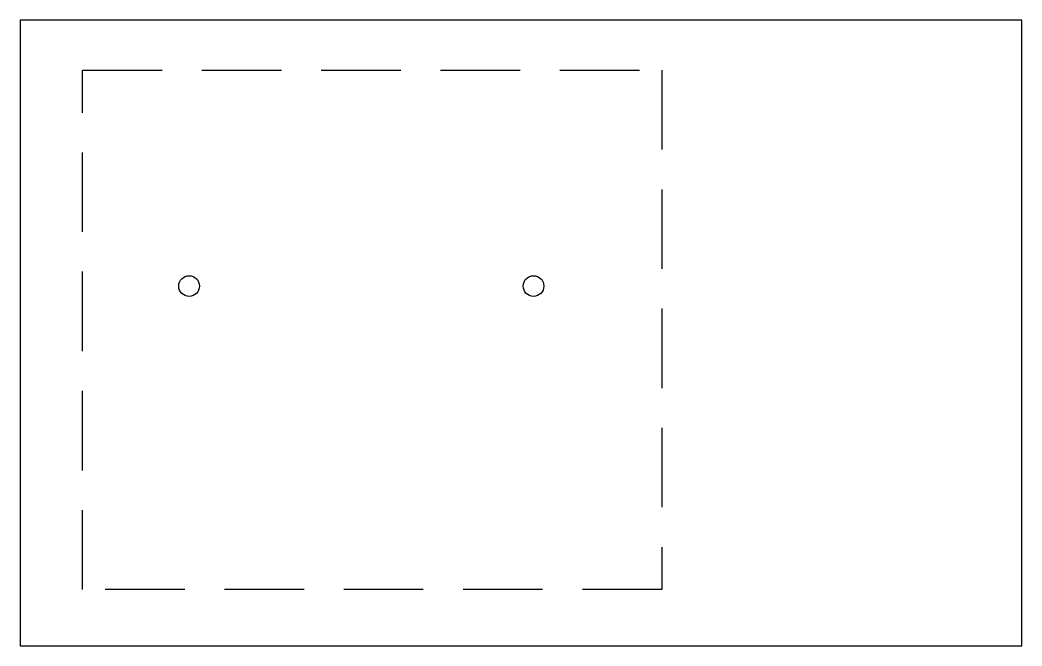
# Model space of a CAD drawing. Header units: millimetres. Extents: x 0 to 160, y 0 to 100.
import ezdxf

# ---------------------------------------------------------------- set-up
doc = ezdxf.new("R2010")
doc.units = ezdxf.units.MM
doc.linetypes.add('DASH2', pattern=[19.05, 12.7, -6.35])
doc.layers.add('AUXILIAR', color=153, linetype='Continuous')

msp = doc.modelspace()

# ---------------------------------------------------------------- linework, layer by layer
for p, q in [((160, 100), (0, 100)), ((0, 100), (0, 0)), ((160, 0), (160, 100)), ((0, 0), (160, 0))]:
    msp.add_line(p, q)
for centre in [(27, 57.5), (82, 57.5)]:
    msp.add_circle(centre, 1.65)
at = {"layer": 'AUXILIAR', "linetype": 'DASH2'}
for p, q in [((10, 9), (10, 92)), ((10, 92), (102.5, 92)), ((102.5, 92), (102.5, 9)), ((102.5, 9), (10, 9))]:
    msp.add_line(p, q, dxfattribs=at)

doc.saveas('drawing.dxf')
